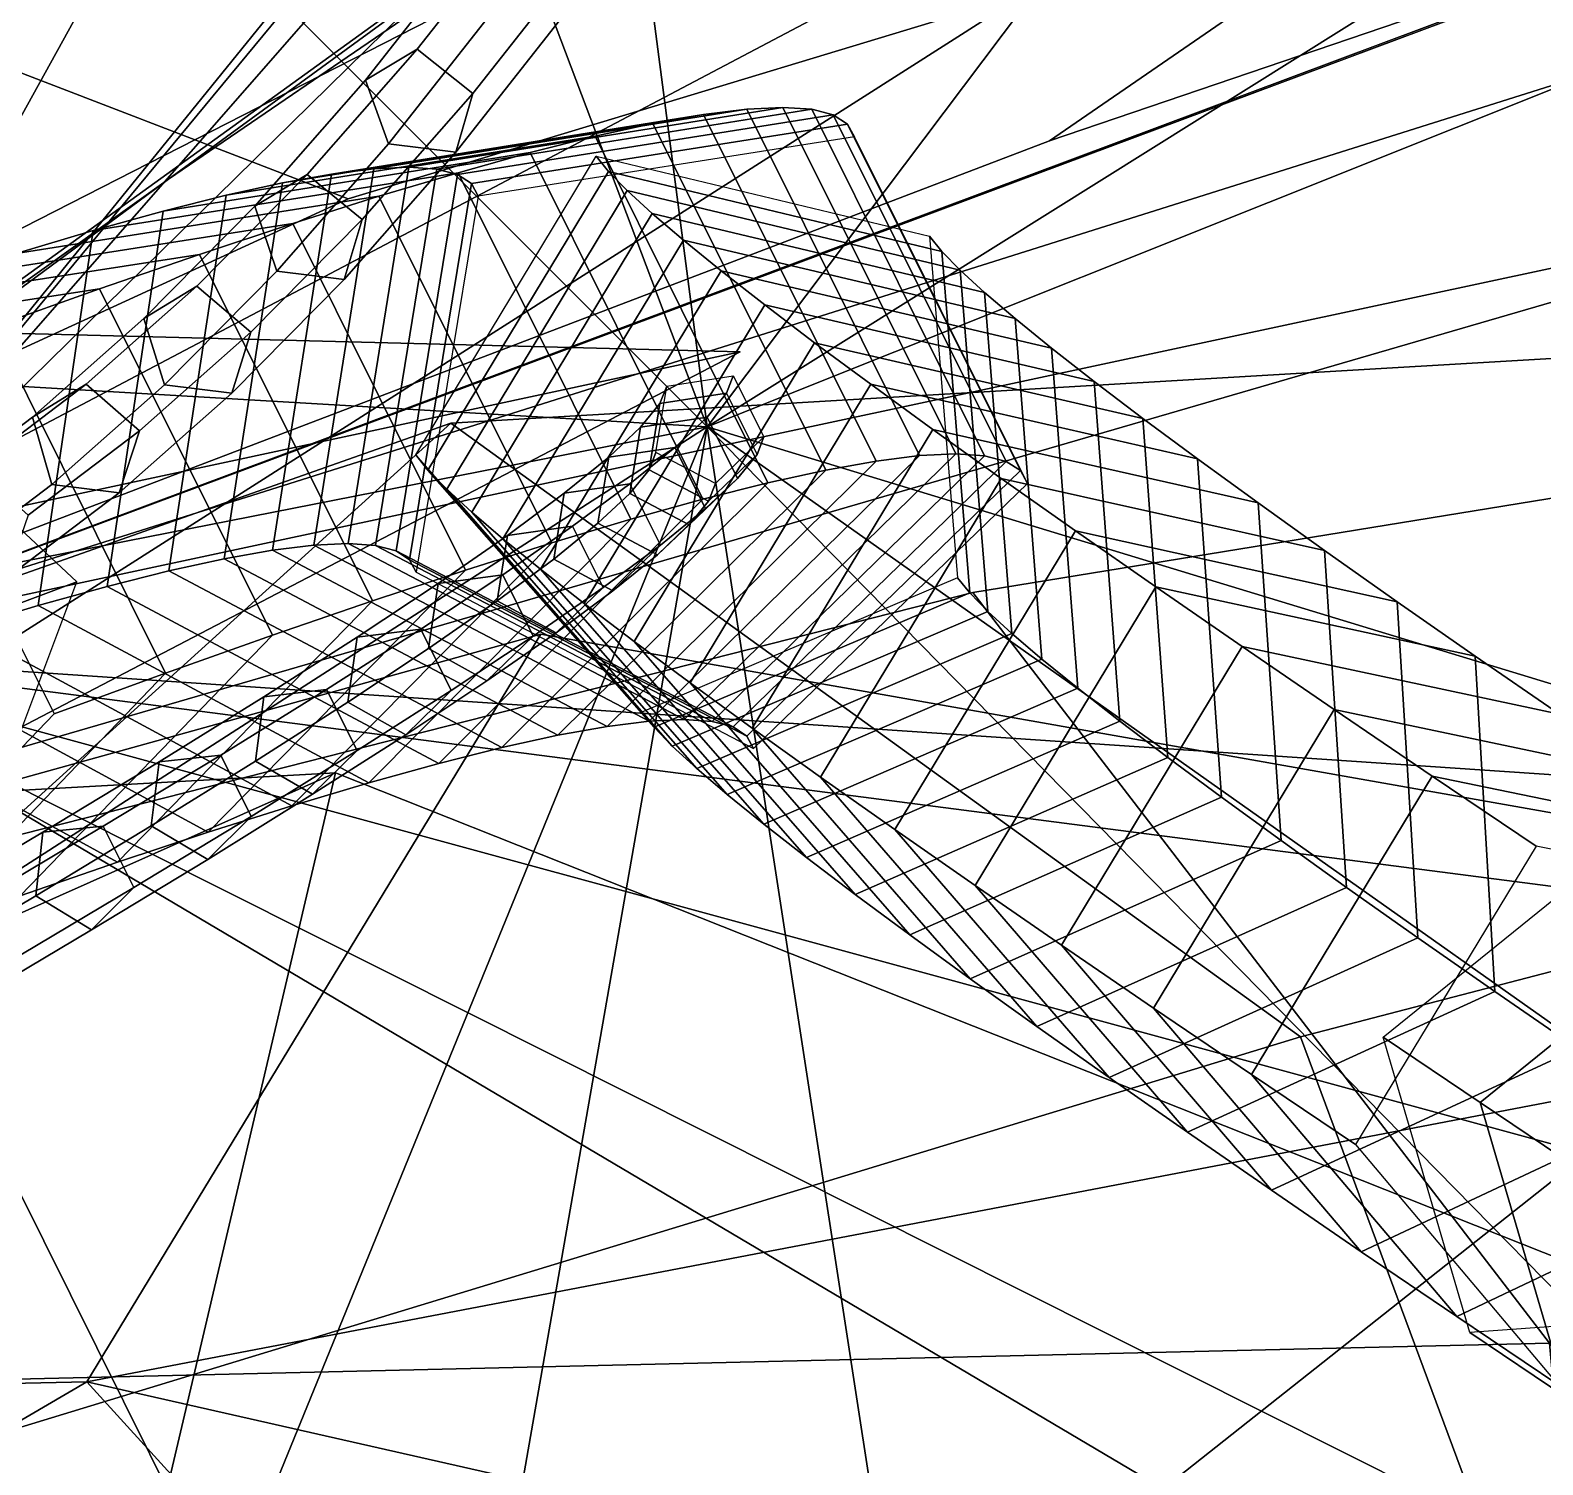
# Model space of a CAD drawing. Header units: metres. Extents: x -366 to 149, y -229 to 234.
# Drawn here: x 28.87 to 36.22, y 24.72 to 31.69 of the extents above; entities that cross this region are included whole.
import ezdxf

# ---------------------------------------------------------------- set-up
doc = ezdxf.new("R2010")
doc.units = ezdxf.units.M

msp = doc.modelspace()

# ---------------------------------------------------------------- linework, layer by layer
at = {"layer": 'coral-li_Intrnd', "color": 3}
for points in [[(32.1457, 31.2832, 562.2396), (32.3564, 31.3095, 563.843), (30.5435, 31.0189, 564.0856), (30.3389, 30.9935, 562.5251)], [(32.3564, 31.3095, 563.843), (32.5319, 31.318, 565.4509), (30.7139, 31.02697, 565.6505), (30.5435, 31.0189, 564.0856)], [(32.5319, 31.318, 565.4509), (32.6721, 31.3088, 567.0621), (30.8499, 31.01772, 567.2186), (30.7139, 31.02697, 565.6505)], [(32.6721, 31.3088, 567.0621), (32.7769, 31.2817, 568.6759), (30.9514, 30.9911, 568.7892), (30.8499, 31.01772, 567.2186)], [(32.9856, 29.5996, 562.1569), (33.1963, 29.6259, 563.7603), (32.3564, 31.3095, 563.843), (32.1457, 31.2832, 562.2396)], [(33.1963, 29.6259, 563.7603), (33.3718, 29.6344, 565.3681), (32.5319, 31.318, 565.4509), (32.3564, 31.3095, 563.843)], [(33.3718, 29.6344, 565.3681), (33.512, 29.6251, 566.9794), (32.6721, 31.3088, 567.0621), (32.5319, 31.318, 565.4509)], [(33.512, 29.6251, 566.9794), (33.6168, 29.5981, 568.5931), (32.7769, 31.2817, 568.6759), (32.6721, 31.3088, 567.0621)], [(31.6191, 31.1773, 559.05), (31.8999, 31.2391, 560.6416), (30.1002, 30.9508, 560.9698), (29.8274, 30.8909, 559.4208)], [(31.8999, 31.2391, 560.6416), (32.1457, 31.2832, 562.2396), (30.3389, 30.9935, 562.5251), (30.1002, 30.9508, 560.9698)], [(32.7769, 31.2817, 568.6759), (32.8462, 31.2369, 570.2912), (31.01841, 30.9473, 570.3612), (30.9514, 30.9911, 568.7892)], [(32.8462, 31.2369, 570.2912), (32.88, 31.1743, 571.907), (31.05086, 30.8862, 571.9337), (31.01841, 30.9473, 570.3612)], [(32.459, 29.4937, 558.9672), (32.7398, 29.5555, 560.5588), (31.8999, 31.2391, 560.6416), (31.6191, 31.1773, 559.05)], [(32.7398, 29.5555, 560.5588), (32.9856, 29.5996, 562.1569), (32.1457, 31.2832, 562.2396), (31.8999, 31.2391, 560.6416)], [(33.6168, 29.5981, 568.5931), (33.6861, 29.5533, 570.2084), (32.8462, 31.2369, 570.2912), (32.7769, 31.2817, 568.6759)], [(33.6861, 29.5533, 570.2084), (33.7199, 29.4907, 571.8243), (32.88, 31.1743, 571.907), (32.8462, 31.2369, 570.2912)], [(31.3036, 31.09781, 557.4656), (31.6191, 31.1773, 559.05), (29.8274, 30.8909, 559.4208), (29.5208, 30.8137, 557.8787)], [(32.1435, 29.4142, 557.3829), (32.459, 29.4937, 558.9672), (31.6191, 31.1773, 559.05), (31.3036, 31.09781, 557.4656)], [(30.9535, 31.00063, 555.8896), (31.3036, 31.09781, 557.4656), (29.5208, 30.8137, 557.8787), (29.1805, 30.7194, 556.3448)], [(31.7934, 29.317, 555.8068), (32.1435, 29.4142, 557.3829), (31.3036, 31.09781, 557.4656), (30.9535, 31.00063, 555.8896)], [(30.3389, 30.9935, 562.5251), (30.5435, 31.0189, 564.0856), (30.2522, 29.1912, 564.1536), (30.05136, 29.1664, 562.6194)], [(30.5435, 31.0189, 564.0856), (30.7139, 31.02697, 565.6505), (30.4193, 29.199, 565.692), (30.2522, 29.1912, 564.1536)], [(30.7139, 31.02697, 565.6505), (30.8499, 31.01772, 567.2186), (30.5527, 29.1897, 567.2337), (30.4193, 29.199, 565.692)], [(30.8499, 31.01772, 567.2186), (30.9514, 30.9911, 568.7892), (30.6522, 29.1635, 568.7777), (30.5527, 29.1897, 567.2337)], [(31.6253, 31.08037, 571.9575), (31.6849, 31.00689, 573.3828), (30.8074, 29.556, 573.3446), (30.7479, 29.6295, 571.9193)], [(33.2449, 30.6919, 571.8698), (33.3044, 30.6184, 573.295), (31.6849, 31.00689, 573.3828), (31.6253, 31.08037, 571.9575)], [(30.5691, 30.8858, 554.3228), (30.9535, 31.00063, 555.8896), (29.1805, 30.7194, 556.3448), (28.8068, 30.6079, 554.8198)], [(29.8274, 30.8909, 559.4208), (30.1002, 30.9508, 560.9698), (29.8169, 29.1246, 561.0905), (29.549, 29.06589, 559.5675)], [(30.1002, 30.9508, 560.9698), (30.3389, 30.9935, 562.5251), (30.05136, 29.1664, 562.6194), (29.8169, 29.1246, 561.0905)], [(31.409, 29.2022, 554.24), (31.7934, 29.317, 555.8068), (30.9535, 31.00063, 555.8896), (30.5691, 30.8858, 554.3228)], [(30.9514, 30.9911, 568.7892), (31.01841, 30.9473, 570.3612), (30.7178, 29.1202, 570.3231), (30.6522, 29.1635, 568.7777)], [(31.01841, 30.9473, 570.3612), (31.05086, 30.8862, 571.9337), (30.7494, 29.06007, 571.8691), (30.7178, 29.1202, 570.3231)], [(31.6849, 31.00689, 573.3828), (31.7758, 30.9137, 574.8334), (30.8984, 29.4629, 574.7953), (30.8074, 29.556, 573.3446)], [(33.3044, 30.6184, 573.295), (33.3933, 30.5275, 574.7068), (31.7758, 30.9137, 574.8334), (31.6849, 31.00689, 573.3828)], [(30.1505, 30.7535, 552.7661), (30.5691, 30.8858, 554.3228), (28.8068, 30.6079, 554.8198), (28.3999, 30.4794, 553.3047)], [(29.5208, 30.8137, 557.8787), (29.8274, 30.8909, 559.4208), (29.549, 29.06589, 559.5675), (29.2479, 28.9901, 558.0515)], [(30.9904, 29.06994, 552.6833), (31.409, 29.2022, 554.24), (30.5691, 30.8858, 554.3228), (30.1505, 30.7535, 552.7661)], [(31.7758, 30.9137, 574.8334), (31.8973, 30.8022, 576.2806), (31.01983, 29.3514, 576.2424), (30.8984, 29.4629, 574.7953)], [(33.3933, 30.5275, 574.7068), (33.5119, 30.4188, 576.1152), (31.8973, 30.8022, 576.2806), (31.7758, 30.9137, 574.8334)], [(29.1805, 30.7194, 556.3448), (29.5208, 30.8137, 557.8787), (29.2479, 28.9901, 558.0515), (28.9137, 28.8975, 556.5435)], [(31.8973, 30.8022, 576.2806), (32.04916, 30.6725, 577.7233), (31.1716, 29.2217, 577.6852), (31.01983, 29.3514, 576.2424)], [(33.5119, 30.4188, 576.1152), (33.6601, 30.2922, 577.5192), (32.04916, 30.6725, 577.7233), (31.8973, 30.8022, 576.2806)], [(29.698, 30.6038, 551.2205), (30.1505, 30.7535, 552.7661), (28.3999, 30.4794, 553.3047), (27.96, 30.3339, 551.8004)], [(28.8068, 30.6079, 554.8198), (29.1805, 30.7194, 556.3448), (28.9137, 28.8975, 556.5435), (28.5466, 28.7881, 555.0442)], [(30.5379, 28.9201, 551.1377), (30.9904, 29.06994, 552.6833), (30.1505, 30.7535, 552.7661), (29.698, 30.6038, 551.2205)], [(32.04916, 30.6725, 577.7233), (32.2313, 30.5245, 579.1608), (31.3538, 29.07374, 579.1227), (31.1716, 29.2217, 577.6852)], [(33.6601, 30.2922, 577.5192), (33.8377, 30.148, 578.9181), (32.2313, 30.5245, 579.1608), (32.04916, 30.6725, 577.7233)], [(33.3806, 29.0322, 571.7786), (33.4401, 28.9587, 573.2039), (33.3044, 30.6184, 573.295), (33.2449, 30.6919, 571.8698)], [(29.2119, 30.4366, 549.687), (29.698, 30.6038, 551.2205), (27.96, 30.3339, 551.8004), (27.4874, 30.1715, 550.3077)], [(30.05185, 28.753, 549.6042), (30.5379, 28.9201, 551.1377), (29.698, 30.6038, 551.2205), (29.2119, 30.4366, 549.687)], [(33.4401, 28.9587, 573.2039), (33.5278, 28.8692, 574.5917), (33.3933, 30.5275, 574.7068), (33.3044, 30.6184, 573.295)], [(32.2313, 30.5245, 579.1608), (32.4436, 30.3584, 580.5921), (31.5661, 28.9076, 580.554), (31.3538, 29.07374, 579.1227)], [(33.8377, 30.148, 578.9181), (34.04485, 29.9862, 580.311), (32.4436, 30.3584, 580.5921), (32.2313, 30.5245, 579.1608)], [(33.5278, 28.8692, 574.5917), (33.6446, 28.7621, 575.9761), (33.5119, 30.4188, 576.1152), (33.3933, 30.5275, 574.7068)], [(28.6925, 30.2523, 548.1664), (29.2119, 30.4366, 549.687), (27.4874, 30.1715, 550.3077), (26.9823, 29.9923, 548.8278)], [(29.5324, 28.5687, 548.0836), (30.05185, 28.753, 549.6042), (29.2119, 30.4366, 549.687), (28.6925, 30.2523, 548.1664)], [(28.4658, 28.7746, 544.8137), (29.1012, 29.01197, 546.435), (27.6278, 30.3895, 546.8109), (26.9924, 30.1523, 545.1896)], [(32.4436, 30.3584, 580.5921), (32.6861, 30.1744, 582.0165), (31.8086, 28.7236, 581.9783), (31.5661, 28.9076, 580.554)], [(34.04485, 29.9862, 580.311), (34.2811, 29.8068, 581.6971), (32.6861, 30.1744, 582.0165), (32.4436, 30.3584, 580.5921)], [(33.6446, 28.7621, 575.9761), (33.7905, 28.6376, 577.3564), (33.6601, 30.2922, 577.5192), (33.5119, 30.4188, 576.1152)], [(33.7905, 28.6376, 577.3564), (33.9654, 28.4956, 578.7316), (33.8377, 30.148, 578.9181), (33.6601, 30.2922, 577.5192)], [(28.9909, 28.3712, 546.6058), (29.5324, 28.5687, 548.0836), (28.6925, 30.2523, 548.1664), (28.1511, 30.05485, 546.6885)], [(32.6861, 30.1744, 582.0165), (32.9584, 29.9724, 583.4329), (32.08097, 28.5216, 583.3948), (31.8086, 28.7236, 581.9783)], [(34.2811, 29.8068, 581.6971), (34.5466, 29.61, 583.0755), (32.9584, 29.9724, 583.4329), (32.6861, 30.1744, 582.0165)], [(33.9654, 28.4956, 578.7316), (34.1692, 28.3364, 580.1009), (34.04485, 29.9862, 580.311), (33.8377, 30.148, 578.9181)], [(34.1692, 28.3364, 580.1009), (34.4018, 28.1599, 581.4635), (34.2811, 29.8068, 581.6971), (34.04485, 29.9862, 580.311)], [(32.9584, 29.9724, 583.4329), (33.2605, 29.7526, 584.8407), (32.3831, 28.3018, 584.8026), (32.08097, 28.5216, 583.3948)], [(34.5466, 29.61, 583.0755), (34.841, 29.3959, 584.4454), (33.2605, 29.7526, 584.8407), (32.9584, 29.9724, 583.4329)], [(34.4018, 28.1599, 581.4635), (34.663, 27.9663, 582.8185), (34.5466, 29.61, 583.0755), (34.2811, 29.8068, 581.6971)], [(33.2605, 29.7526, 584.8407), (33.5923, 29.5153, 586.239), (32.7148, 28.0645, 586.2008), (32.3831, 28.3018, 584.8026)], [(34.841, 29.3959, 584.4454), (35.1642, 29.1646, 585.8061), (33.5923, 29.5153, 586.239), (33.2605, 29.7526, 584.8407)], [(30.7479, 29.6295, 571.9193), (30.8074, 29.556, 573.3446), (31.9057, 28.3059, 573.2343), (31.8462, 28.3794, 571.809)], [(31.6777, 28.3099, 562.3932), (31.8823, 28.3352, 563.9537), (33.1963, 29.6259, 563.7603), (32.9856, 29.5996, 562.1569)], [(31.8823, 28.3352, 563.9537), (32.05265, 28.3433, 565.5186), (33.3718, 29.6344, 565.3681), (33.1963, 29.6259, 563.7603)], [(32.05265, 28.3433, 565.5186), (32.1886, 28.334, 567.0867), (33.512, 29.6251, 566.9794), (33.3718, 29.6344, 565.3681)], [(32.1886, 28.334, 567.0867), (32.2901, 28.3075, 568.6573), (33.6168, 29.5981, 568.5931), (33.512, 29.6251, 566.9794)], [(30.8074, 29.556, 573.3446), (30.8984, 29.4629, 574.7953), (31.9946, 28.215, 574.646), (31.9057, 28.3059, 573.2343)], [(31.1661, 28.2073, 559.2888), (31.4389, 28.2672, 560.838), (32.7398, 29.5555, 560.5588), (32.459, 29.4937, 558.9672)], [(31.4389, 28.2672, 560.838), (31.6777, 28.3099, 562.3932), (32.9856, 29.5996, 562.1569), (32.7398, 29.5555, 560.5588)], [(32.2901, 28.3075, 568.6573), (32.3571, 28.2636, 570.2292), (33.6861, 29.5533, 570.2084), (33.6168, 29.5981, 568.5931)], [(32.3571, 28.2636, 570.2292), (32.3895, 28.2025, 571.8018), (33.7199, 29.4907, 571.8243), (33.6861, 29.5533, 570.2084)], [(34.663, 27.9663, 582.8185), (34.9527, 27.7556, 584.1652), (34.841, 29.3959, 584.4454), (34.5466, 29.61, 583.0755)], [(30.8595, 28.1301, 557.7468), (31.1661, 28.2073, 559.2888), (32.459, 29.4937, 558.9672), (32.1435, 29.4142, 557.3829)], [(33.5923, 29.5153, 586.239), (33.9534, 29.2604, 587.6268), (33.07592, 27.8096, 587.5886), (32.7148, 28.0645, 586.2008)], [(35.1642, 29.1646, 585.8061), (35.5161, 28.9163, 587.1566), (33.9534, 29.2604, 587.6268), (33.5923, 29.5153, 586.239)], [(30.5193, 28.03581, 556.2129), (30.8595, 28.1301, 557.7468), (32.1435, 29.4142, 557.3829), (31.7934, 29.317, 555.8068)], [(30.8984, 29.4629, 574.7953), (31.01983, 29.3514, 576.2424), (32.1132, 28.1062, 576.0544), (31.9946, 28.215, 574.646)], [(31.01983, 29.3514, 576.2424), (31.1716, 29.2217, 577.6852), (32.2614, 27.9797, 577.4584), (32.1132, 28.1062, 576.0544)], [(34.9527, 27.7556, 584.1652), (35.2707, 27.5282, 585.5027), (35.1642, 29.1646, 585.8061), (34.841, 29.3959, 584.4454)], [(30.1456, 27.9243, 554.6879), (30.5193, 28.03581, 556.2129), (31.7934, 29.317, 555.8068), (31.409, 29.2022, 554.24)], [(33.9534, 29.2604, 587.6268), (34.3436, 28.9881, 589.0034), (33.4661, 27.5373, 588.9652), (33.07592, 27.8096, 587.5886)], [(35.5161, 28.9163, 587.1566), (35.8962, 28.6512, 588.4962), (34.3436, 28.9881, 589.0034), (33.9534, 29.2604, 587.6268)], [(29.7386, 27.7958, 553.1728), (30.1456, 27.9243, 554.6879), (31.409, 29.2022, 554.24), (30.9904, 29.06994, 552.6833)], [(30.05136, 29.1664, 562.6194), (30.2522, 29.1912, 564.1536), (31.8823, 28.3352, 563.9537), (31.6777, 28.3099, 562.3932)], [(30.2522, 29.1912, 564.1536), (30.4193, 29.199, 565.692), (32.05265, 28.3433, 565.5186), (31.8823, 28.3352, 563.9537)], [(30.4193, 29.199, 565.692), (30.5527, 29.1897, 567.2337), (32.1886, 28.334, 567.0867), (32.05265, 28.3433, 565.5186)], [(30.5527, 29.1897, 567.2337), (30.6522, 29.1635, 568.7777), (32.2901, 28.3075, 568.6573), (32.1886, 28.334, 567.0867)], [(31.1716, 29.2217, 577.6852), (31.3538, 29.07374, 579.1227), (32.4391, 27.8355, 578.8573), (32.2614, 27.9797, 577.4584)], [(29.549, 29.06589, 559.5675), (29.8169, 29.1246, 561.0905), (31.4389, 28.2672, 560.838), (31.1661, 28.2073, 559.2888)], [(29.8169, 29.1246, 561.0905), (30.05136, 29.1664, 562.6194), (31.6777, 28.3099, 562.3932), (31.4389, 28.2672, 560.838)], [(30.6522, 29.1635, 568.7777), (30.7178, 29.1202, 570.3231), (32.3571, 28.2636, 570.2292), (32.2901, 28.3075, 568.6573)], [(30.7178, 29.1202, 570.3231), (30.7494, 29.06007, 571.8691), (32.3895, 28.2025, 571.8018), (32.3571, 28.2636, 570.2292)], [(35.2707, 27.5282, 585.5027), (35.6168, 27.2839, 586.8303), (35.5161, 28.9163, 587.1566), (35.1642, 29.1646, 585.8061)], [(29.2479, 28.9901, 558.0515), (29.549, 29.06589, 559.5675), (31.1661, 28.2073, 559.2888), (30.8595, 28.1301, 557.7468)], [(29.2987, 27.6503, 551.6685), (29.7386, 27.7958, 553.1728), (30.9904, 29.06994, 552.6833), (30.5379, 28.9201, 551.1377)], [(31.3538, 29.07374, 579.1227), (31.5661, 28.9076, 580.554), (32.6461, 27.6736, 580.2502), (32.4391, 27.8355, 578.8573)], [(31.8462, 28.3794, 571.809), (31.9057, 28.3059, 573.2343), (33.4401, 28.9587, 573.2039), (33.3806, 29.0322, 571.7786)], [(27.7695, 26.9228, 545.3577), (28.4049, 27.1601, 546.9789), (29.1012, 29.01197, 546.435), (28.4658, 28.7746, 544.8137)], [(28.9137, 28.8975, 556.5435), (29.2479, 28.9901, 558.0515), (30.8595, 28.1301, 557.7468), (30.5193, 28.03581, 556.2129)], [(31.9057, 28.3059, 573.2343), (31.9946, 28.215, 574.646), (33.5278, 28.8692, 574.5917), (33.4401, 28.9587, 573.2039)], [(34.3436, 28.9881, 589.0034), (34.7628, 28.6987, 590.3679), (33.8853, 27.2479, 590.3298), (33.4661, 27.5373, 588.9652)], [(35.8962, 28.6512, 588.4962), (36.3046, 28.3693, 589.824), (34.7628, 28.6987, 590.3679), (34.3436, 28.9881, 589.0034)], [(28.5466, 28.7881, 555.0442), (28.9137, 28.8975, 556.5435), (30.5193, 28.03581, 556.2129), (30.1456, 27.9243, 554.6879)], [(28.8261, 27.4878, 550.1758), (29.2987, 27.6503, 551.6685), (30.5379, 28.9201, 551.1377), (30.05185, 28.753, 549.6042)], [(31.5661, 28.9076, 580.554), (31.8086, 28.7236, 581.9783), (32.8825, 27.4942, 581.6363), (32.6461, 27.6736, 580.2502)], [(35.6168, 27.2839, 586.8303), (35.9908, 27.02314, 588.1471), (35.8962, 28.6512, 588.4962), (35.5161, 28.9163, 587.1566)], [(31.9946, 28.215, 574.646), (32.1132, 28.1062, 576.0544), (33.6446, 28.7621, 575.9761), (33.5278, 28.8692, 574.5917)], [(28.1468, 28.6619, 553.5546), (28.5466, 28.7881, 555.0442), (30.1456, 27.9243, 554.6879), (29.7386, 27.7958, 553.1728)], [(28.321, 27.3086, 548.6959), (28.8261, 27.4878, 550.1758), (30.05185, 28.753, 549.6042), (29.5324, 28.5687, 548.0836)], [(32.1132, 28.1062, 576.0544), (32.2614, 27.9797, 577.4584), (33.7905, 28.6376, 577.3564), (33.6446, 28.7621, 575.9761)], [(27.7146, 28.519, 552.0756), (28.1468, 28.6619, 553.5546), (29.7386, 27.7958, 553.1728), (29.2987, 27.6503, 551.6685)], [(31.8086, 28.7236, 581.9783), (32.08097, 28.5216, 583.3948), (33.1479, 27.2975, 583.0147), (32.8825, 27.4942, 581.6363)], [(34.7628, 28.6987, 590.3679), (35.2107, 28.3923, 591.7195), (34.3332, 26.9415, 591.6814), (33.8853, 27.2479, 590.3298)], [(36.3046, 28.3693, 589.824), (36.7409, 28.0709, 591.1392), (35.2107, 28.3923, 591.7195), (34.7628, 28.6987, 590.3679)], [(32.2614, 27.9797, 577.4584), (32.4391, 27.8355, 578.8573), (33.9654, 28.4956, 578.7316), (33.7905, 28.6376, 577.3564)], [(35.9908, 27.02314, 588.1471), (36.3925, 26.7458, 589.4524), (36.3046, 28.3693, 589.824), (35.8962, 28.6512, 588.4962)], [(27.2503, 28.3595, 550.6082), (27.7146, 28.519, 552.0756), (29.2987, 27.6503, 551.6685), (28.8261, 27.4878, 550.1758)], [(27.7796, 27.1112, 547.218), (28.321, 27.3086, 548.6959), (29.5324, 28.5687, 548.0836), (28.9909, 28.3712, 546.6058)], [(32.08097, 28.5216, 583.3948), (32.3831, 28.3018, 584.8026), (33.4423, 27.08341, 584.3846), (33.1479, 27.2975, 583.0147)], [(32.4391, 27.8355, 578.8573), (32.6461, 27.6736, 580.2502), (34.1692, 28.3364, 580.1009), (33.9654, 28.4956, 578.7316)], [(35.2107, 28.3923, 591.7195), (35.687, 28.0691, 593.0574), (34.8095, 26.6183, 593.0193), (34.3332, 26.9415, 591.6814)], [(36.7409, 28.0709, 591.1392), (37.2048, 27.7561, 592.4411), (35.687, 28.0691, 593.0574), (35.2107, 28.3923, 591.7195)], [(32.3831, 28.3018, 584.8026), (32.7148, 28.0645, 586.2008), (33.7656, 26.8521, 585.7453), (33.4423, 27.08341, 584.3846)], [(32.6461, 27.6736, 580.2502), (32.8825, 27.4942, 581.6363), (34.4018, 28.1599, 581.4635), (34.1692, 28.3364, 580.1009)], [(32.8825, 27.4942, 581.6363), (33.1479, 27.2975, 583.0147), (34.663, 27.9663, 582.8185), (34.4018, 28.1599, 581.4635)], [(32.7148, 28.0645, 586.2008), (33.07592, 27.8096, 587.5886), (34.1174, 26.6038, 587.0958), (33.7656, 26.8521, 585.7453)], [(35.687, 28.0691, 593.0574), (36.1914, 27.7292, 594.3809), (35.3139, 26.2784, 594.3427), (34.8095, 26.6183, 593.0193)], [(37.2048, 27.7561, 592.4411), (37.696, 27.4251, 593.7289), (36.1914, 27.7292, 594.3809), (35.687, 28.0691, 593.0574)], [(33.1479, 27.2975, 583.0147), (33.4423, 27.08341, 584.3846), (34.9527, 27.7556, 584.1652), (34.663, 27.9663, 582.8185)], [(33.07592, 27.8096, 587.5886), (33.4661, 27.5373, 588.9652), (34.4976, 26.3387, 588.4354), (34.1174, 26.6038, 587.0958)], [(36.6724, 27.7893, 594.2129), (37.1434, 27.4719, 595.4479), (35.9198, 26.4838, 595.6606), (35.4488, 26.8011, 594.4256)], [(33.4423, 27.08341, 584.3846), (33.7656, 26.8521, 585.7453), (35.2707, 27.5282, 585.5027), (34.9527, 27.7556, 584.1652)], [(33.4661, 27.5373, 588.9652), (33.8853, 27.2479, 590.3298), (34.9059, 26.05681, 589.7632), (34.4976, 26.3387, 588.4354)], [(33.7656, 26.8521, 585.7453), (34.1174, 26.6038, 587.0958), (35.6168, 27.2839, 586.8303), (35.2707, 27.5282, 585.5027)], [(37.1434, 27.4719, 595.4479), (37.6144, 27.1546, 596.683), (36.3909, 26.1664, 596.8957), (35.9198, 26.4838, 595.6606)], [(34.1174, 26.6038, 587.0958), (34.4976, 26.3387, 588.4354), (35.9908, 27.02314, 588.1471), (35.6168, 27.2839, 586.8303)], [(33.8853, 27.2479, 590.3298), (34.3332, 26.9415, 591.6814), (35.3422, 25.7583, 591.0784), (34.9059, 26.05681, 589.7632)], [(34.4976, 26.3387, 588.4354), (34.9059, 26.05681, 589.7632), (36.3925, 26.7458, 589.4524), (35.9908, 27.02314, 588.1471)], [(34.3332, 26.9415, 591.6814), (34.8095, 26.6183, 593.0193), (35.8061, 25.4435, 592.3803), (35.3422, 25.7583, 591.0784)], [(35.4488, 26.8011, 594.4256), (35.9198, 26.4838, 595.6606), (36.3413, 25.04828, 595.131), (35.8703, 25.3656, 593.8959)], [(34.9059, 26.05681, 589.7632), (35.3422, 25.7583, 591.0784), (36.8216, 26.4523, 590.7452), (36.3925, 26.7458, 589.4524)], [(34.8095, 26.6183, 593.0193), (35.3139, 26.2784, 594.3427), (36.2973, 25.1125, 593.6681), (35.8061, 25.4435, 592.3803)], [(35.9198, 26.4838, 595.6606), (36.3909, 26.1664, 596.8957), (36.8124, 24.7309, 596.366), (36.3413, 25.04828, 595.131)], [(35.3422, 25.7583, 591.0784), (35.8061, 25.4435, 592.3803), (37.2779, 26.1427, 592.025), (36.8216, 26.4523, 590.7452)], [(35.8061, 25.4435, 592.3803), (36.2973, 25.1125, 593.6681), (37.7611, 25.8172, 593.2909), (37.2779, 26.1427, 592.025)], [(35.8703, 25.3656, 593.8959), (36.3413, 25.04828, 595.131), (37.855, 25.1565, 594.5815), (37.384, 25.4739, 593.3465)]]:
    msp.add_3dface(points, dxfattribs=at)
at = {"layer": 'coral-li_Mrstm', "color": 3}
for points in [[(42.4749, 46.7293, 581.8367), (44.2363, 49.28, 578.5652), (27.5205, 28.6664, 547.1051)], [(42.4749, 46.7293, 581.8367), (27.5205, 28.6664, 547.1051), (44.2363, 49.28, 578.5652)], [(27.5205, 28.6664, 547.1051), (41.5391, 42.4336, 583.2025), (42.4749, 46.7293, 581.8367)], [(27.5205, 28.6664, 547.1051), (42.4749, 46.7293, 581.8367), (41.5391, 42.4336, 583.2025)], [(32.1639, 29.7657, 571.8672), (30.351, 43.6415, 610.5098), (28.3159, 39.9388, 612.338)], [(32.1639, 29.7657, 571.8672), (28.3159, 39.9388, 612.338), (30.351, 43.6415, 610.5098)], [(29.5464, 30.9686, 551.9394), (46.5085, 42.5518, 579.2122), (33.5396, 33.8835, 550.614)], [(29.5464, 30.9686, 551.9394), (33.5396, 33.8835, 550.614), (46.5085, 42.5518, 579.2122)], [(30.739, 39.2045, 587.5375), (28.1324, 42.4819, 585.8715), (27.5205, 28.6664, 547.1051)], [(30.739, 39.2045, 587.5375), (27.5205, 28.6664, 547.1051), (28.1324, 42.4819, 585.8715)], [(28.113, 29.9779, 552.6462), (34.7658, 42.02699, 583.8912), (26.6854, 34.8667, 553.1564)], [(28.113, 29.9779, 552.6462), (26.6854, 34.8667, 553.1564), (34.7658, 42.02699, 583.8912)], [(31.9239, 36.9249, 558.5624), (32.8385, 40.4861, 555.9561), (17.3541, 24.8699, 521.1647)], [(31.9239, 36.9249, 558.5624), (17.3541, 24.8699, 521.1647), (32.8385, 40.4861, 555.9561)], [(28.3159, 39.9388, 612.338), (25.1009, 36.8273, 611.7962), (32.1639, 29.7657, 571.8672)], [(28.3159, 39.9388, 612.338), (32.1639, 29.7657, 571.8672), (25.1009, 36.8273, 611.7962)], [(27.5205, 28.6664, 547.1051), (34.4682, 36.6001, 586.8274), (30.739, 39.2045, 587.5375)], [(27.5205, 28.6664, 547.1051), (30.739, 39.2045, 587.5375), (34.4682, 36.6001, 586.8274)], [(13.2377, 27.6773, 487.1439), (35.4451, 39.09365, 510.4288), (17.8272, 28.6492, 485.0968)], [(13.2377, 27.6773, 487.1439), (17.8272, 28.6492, 485.0968), (35.4451, 39.09365, 510.4288)], [(17.8272, 28.6492, 485.0968), (35.4451, 39.09365, 510.4288), (21.4677, 26.921, 481.9411)], [(17.8272, 28.6492, 485.0968), (21.4677, 26.921, 481.9411), (35.4451, 39.09365, 510.4288)], [(42.6649, 36.3389, 611.9011), (38.6779, 38.415, 611.5765), (32.1639, 29.7657, 571.8672)], [(42.6649, 36.3389, 611.9011), (32.1639, 29.7657, 571.8672), (38.6779, 38.415, 611.5765)], [(33.8266, 31.1556, 558.289), (43.9288, 38.09936, 577.5365), (37.9615, 32.5634, 556.8345)], [(33.8266, 31.1556, 558.289), (37.9615, 32.5634, 556.8345), (43.9288, 38.09936, 577.5365)], [(17.3541, 24.8699, 521.1647), (31.9614, 32.3302, 558.8481), (31.9239, 36.9249, 558.5624)], [(17.3541, 24.8699, 521.1647), (31.9239, 36.9249, 558.5624), (31.9614, 32.3302, 558.8481)], [(27.5205, 28.6664, 547.1051), (49.3317, 36.8252, 580.9692), (53.4785, 36.8525, 578.9698)], [(27.5205, 28.6664, 547.1051), (53.4785, 36.8525, 578.9698), (49.3317, 36.8252, 580.9692)], [(53.4785, 36.8525, 578.9698), (56.1793, 34.7977, 576.0042), (27.5205, 28.6664, 547.1051)], [(53.4785, 36.8525, 578.9698), (27.5205, 28.6664, 547.1051), (56.1793, 34.7977, 576.0042)], [(32.1639, 29.7657, 571.8672), (46.721, 35.5852, 609.8579), (42.6649, 36.3389, 611.9011)], [(32.1639, 29.7657, 571.8672), (42.6649, 36.3389, 611.9011), (46.721, 35.5852, 609.8579)], [(24.9064, 27.6497, 530.4386), (33.5396, 33.8835, 550.614), (37.5583, 34.3227, 547.4747)], [(24.9064, 27.6497, 530.4386), (37.5583, 34.3227, 547.4747), (33.5396, 33.8835, 550.614)], [(24.9064, 27.6497, 530.4386), (37.5583, 34.3227, 547.4747), (28.2576, 28.3966, 527.5191)], [(24.9064, 27.6497, 530.4386), (28.2576, 28.3966, 527.5191), (37.5583, 34.3227, 547.4747)], [(29.5464, 30.9686, 551.9394), (33.5396, 33.8835, 550.614), (24.9064, 27.6497, 530.4386)], [(29.5464, 30.9686, 551.9394), (24.9064, 27.6497, 530.4386), (33.5396, 33.8835, 550.614)], [(17.3541, 24.8699, 521.1647), (33.8266, 31.1556, 558.289), (37.9615, 32.5634, 556.8345)], [(17.3541, 24.8699, 521.1647), (37.9615, 32.5634, 556.8345), (33.8266, 31.1556, 558.289)], [(37.9615, 32.5634, 556.8345), (41.3067, 31.837, 553.9031), (17.3541, 24.8699, 521.1647)], [(37.9615, 32.5634, 556.8345), (17.3541, 24.8699, 521.1647), (41.3067, 31.837, 553.9031)], [(17.3541, 24.8699, 521.1647), (30.419, 30.8728, 559.6659), (26.431, 32.4111, 561.3757)], [(17.3541, 24.8699, 521.1647), (26.431, 32.4111, 561.3757), (30.419, 30.8728, 559.6659)], [(30.419, 30.8728, 559.6659), (34.6057, 32.1422, 582.0622), (26.431, 32.4111, 561.3757)], [(30.419, 30.8728, 559.6659), (26.431, 32.4111, 561.3757), (34.6057, 32.1422, 582.0622)], [(21.3584, 24.9211, 531.5159), (29.5464, 30.9686, 551.9394), (24.9064, 27.6497, 530.4386)], [(21.3584, 24.9211, 531.5159), (24.9064, 27.6497, 530.4386), (29.5464, 30.9686, 551.9394)], [(30.9183, 29.7836, 551.5751), (51.04202, 30.9663, 579.1311), (35.0467, 26.802, 551.0598)], [(30.9183, 29.7836, 551.5751), (35.0467, 26.802, 551.0598), (51.04202, 30.9663, 579.1311)], [(33.4545, 28.9613, 558.756), (45.7832, 30.9687, 577.8533), (36.2563, 25.3134, 558.5638)], [(33.4545, 28.9613, 558.756), (36.2563, 25.3134, 558.5638), (45.7832, 30.9687, 577.8533)], [(35.0467, 26.802, 551.0598), (51.04202, 30.9663, 579.1311), (36.7511, 22.2135, 549.5634)], [(35.0467, 26.802, 551.0598), (36.7511, 22.2135, 549.5634), (51.04202, 30.9663, 579.1311)], [(32.1639, 29.7657, 571.8672), (17.5498, 30.6271, 610.2698), (20.3839, 27.4479, 612.0175)], [(32.1639, 29.7657, 571.8672), (20.3839, 27.4479, 612.0175), (17.5498, 30.6271, 610.2698)], [(24.1212, 28.3692, 555.1122), (32.3245, 30.1298, 586.5892), (19.4488, 30.4588, 555.1376)], [(24.1212, 28.3692, 555.1122), (19.4488, 30.4588, 555.1376), (32.3245, 30.1298, 586.5892)], [(28.6335, 28.2045, 552.7017), (32.3245, 30.1298, 586.5892), (24.1212, 28.3692, 555.1122)], [(28.6335, 28.2045, 552.7017), (24.1212, 28.3692, 555.1122), (32.3245, 30.1298, 586.5892)], [(20.05853, 25.9517, 531.8746), (30.9183, 29.7836, 551.5751), (23.8628, 23.3907, 531.4709)], [(20.05853, 25.9517, 531.8746), (23.8628, 23.3907, 531.4709), (30.9183, 29.7836, 551.5751)], [(20.3839, 27.4479, 612.0175), (22.34, 23.4457, 611.3339), (32.1639, 29.7657, 571.8672)], [(20.3839, 27.4479, 612.0175), (32.1639, 29.7657, 571.8672), (22.34, 23.4457, 611.3339)], [(30.9183, 29.7836, 551.5751), (35.0467, 26.802, 551.0598), (23.8628, 23.3907, 531.4709)], [(30.9183, 29.7836, 551.5751), (23.8628, 23.3907, 531.4709), (35.0467, 26.802, 551.0598)], [(32.1639, 29.7657, 571.8672), (25.8887, 14.406, 609.4673), (29.7566, 16.01161, 611.3794)], [(32.1639, 29.7657, 571.8672), (29.7566, 16.01161, 611.3794), (25.8887, 14.406, 609.4673)], [(29.7566, 16.01161, 611.3794), (34.185, 16.6382, 610.8243), (32.1639, 29.7657, 571.8672)], [(29.7566, 16.01161, 611.3794), (32.1639, 29.7657, 571.8672), (34.185, 16.6382, 610.8243)], [(32.1639, 29.7657, 571.8672), (44.1896, 17.5166, 609.209), (43.7349, 21.5895, 611.3063)], [(32.1639, 29.7657, 571.8672), (43.7349, 21.5895, 611.3063), (44.1896, 17.5166, 609.209)], [(43.7349, 21.5895, 611.3063), (44.4348, 26.02942, 610.9765), (32.1639, 29.7657, 571.8672)], [(43.7349, 21.5895, 611.3063), (32.1639, 29.7657, 571.8672), (44.4348, 26.02942, 610.9765)], [(17.3541, 24.8699, 521.1647), (33.4545, 28.9613, 558.756), (36.2563, 25.3134, 558.5638)], [(17.3541, 24.8699, 521.1647), (36.2563, 25.3134, 558.5638), (33.4545, 28.9613, 558.756)], [(17.3541, 24.8699, 521.1647), (31.3558, 28.7592, 559.6081), (29.149, 25.1265, 561.3766)], [(17.3541, 24.8699, 521.1647), (29.149, 25.1265, 561.3766), (31.3558, 28.7592, 559.6081)], [(31.3558, 28.7592, 559.6081), (40.07819, 27.2163, 580.6384), (29.149, 25.1265, 561.3766)], [(31.3558, 28.7592, 559.6081), (29.149, 25.1265, 561.3766), (40.07819, 27.2163, 580.6384)], [(27.5205, 28.6664, 547.1051), (37.8249, 27.332, 586.8683), (34.38, 24.6068, 588.247)], [(27.5205, 28.6664, 547.1051), (34.38, 24.6068, 588.247), (37.8249, 27.332, 586.8683)], [(34.38, 24.6068, 588.247), (29.9725, 23.7349, 587.8941), (27.5205, 28.6664, 547.1051)], [(34.38, 24.6068, 588.247), (27.5205, 28.6664, 547.1051), (29.9725, 23.7349, 587.8941)], [(27.5205, 28.6664, 547.1051), (47.00161, 27.351, 583.269), (48.4001, 22.9736, 582.9913)], [(27.5205, 28.6664, 547.1051), (48.4001, 22.9736, 582.9913), (47.00161, 27.351, 583.269)], [(48.4001, 22.9736, 582.9913), (47.2307, 18.7717, 581.8568), (27.5205, 28.6664, 547.1051)], [(48.4001, 22.9736, 582.9913), (27.5205, 28.6664, 547.1051), (47.2307, 18.7717, 581.8568)], [(20.5075, 27.5367, 531.4666), (30.3574, 28.08512, 552.0436), (19.6723, 23.3233, 533.1231)], [(20.5075, 27.5367, 531.4666), (19.6723, 23.3233, 533.1231), (30.3574, 28.08512, 552.0436)], [(30.3574, 28.08512, 552.0436), (29.2592, 23.4136, 553.8239), (19.6723, 23.3233, 533.1231)], [(30.3574, 28.08512, 552.0436), (19.6723, 23.3233, 533.1231), (29.2592, 23.4136, 553.8239)], [(30.3574, 28.08512, 552.0436), (42.3261, 23.3332, 583.6641), (29.2592, 23.4136, 553.8239)], [(30.3574, 28.08512, 552.0436), (29.2592, 23.4136, 553.8239), (42.3261, 23.3332, 583.6641)], [(37.8249, 27.332, 586.8683), (43.2657, 22.7862, 608.5585), (34.38, 24.6068, 588.247)], [(37.8249, 27.332, 586.8683), (34.38, 24.6068, 588.247), (43.2657, 22.7862, 608.5585)], [(40.07819, 27.2163, 580.6384), (37.4706, 23.2406, 582.534), (29.149, 25.1265, 561.3766)], [(40.07819, 27.2163, 580.6384), (29.149, 25.1265, 561.3766), (37.4706, 23.2406, 582.534)], [(23.8628, 23.3907, 531.4709), (35.0467, 26.802, 551.0598), (36.7511, 22.2135, 549.5634)], [(23.8628, 23.3907, 531.4709), (36.7511, 22.2135, 549.5634), (35.0467, 26.802, 551.0598)], [(36.2563, 25.3134, 558.5638), (36.6499, 21.00127, 557.3141), (17.3541, 24.8699, 521.1647)], [(36.2563, 25.3134, 558.5638), (17.3541, 24.8699, 521.1647), (36.6499, 21.00127, 557.3141)], [(29.149, 25.1265, 561.3766), (25.2602, 22.8524, 561.507), (17.3541, 24.8699, 521.1647)], [(29.149, 25.1265, 561.3766), (17.3541, 24.8699, 521.1647), (25.2602, 22.8524, 561.507)], [(29.149, 25.1265, 561.3766), (32.8644, 21.04334, 582.9255), (25.2602, 22.8524, 561.507)], [(29.149, 25.1265, 561.3766), (25.2602, 22.8524, 561.507), (32.8644, 21.04334, 582.9255)], [(29.149, 25.1265, 561.3766), (37.4706, 23.2406, 582.534), (32.8644, 21.04334, 582.9255)], [(29.149, 25.1265, 561.3766), (32.8644, 21.04334, 582.9255), (37.4706, 23.2406, 582.534)]]:
    msp.add_3dface(points, dxfattribs=at)
at = {"layer": 'coral-li_Petiole', "color": 3}
for points in [[(30.7547, 31.6005, 554.7747), (31.2843, 32.2735, 555.9656), (31.03687, 32.1281, 556.1578), (30.5036, 31.4507, 554.9587)], [(31.02455, 31.3851, 554.7642), (31.5577, 32.06245, 555.9633), (31.2843, 32.2735, 555.9656), (30.7547, 31.6005, 554.7747)], [(30.5036, 31.4507, 554.9587), (31.03687, 32.1281, 556.1578), (31.155, 31.8258, 556.2759), (30.6159, 31.1414, 555.0636)], [(30.9427, 31.1002, 554.9415), (31.4818, 31.7846, 556.1539), (31.5577, 32.06245, 555.9633), (31.02455, 31.3851, 554.7642)], [(30.6159, 31.1414, 555.0636), (31.155, 31.8258, 556.2759), (31.4818, 31.7846, 556.1539), (30.9427, 31.1002, 554.9415)], [(30.2211, 30.9917, 553.5515), (30.7547, 31.6005, 554.7747), (30.5036, 31.4507, 554.9587), (29.9664, 30.838, 553.7271)], [(30.4873, 30.7724, 553.5325), (31.02455, 31.3851, 554.7642), (30.7547, 31.6005, 554.7747), (30.2211, 30.9917, 553.5515)], [(29.9664, 30.838, 553.7271), (30.5036, 31.4507, 554.9587), (30.6159, 31.1414, 555.0636), (30.07285, 30.5223, 553.8183)], [(30.3996, 30.4811, 553.6962), (30.9427, 31.1002, 554.9415), (31.02455, 31.3851, 554.7642), (30.4873, 30.7724, 553.5325)], [(30.07285, 30.5223, 553.8183), (30.6159, 31.1414, 555.0636), (30.9427, 31.1002, 554.9415), (30.3996, 30.4811, 553.6962)], [(29.6848, 30.4486, 552.2988), (30.2211, 30.9917, 553.5515), (29.9664, 30.838, 553.7271), (29.4265, 30.2915, 552.4658)], [(29.9474, 30.2258, 552.2713), (30.4873, 30.7724, 553.5325), (30.2211, 30.9917, 553.5515), (29.6848, 30.4486, 552.2988)], [(29.4265, 30.2915, 552.4658), (29.9664, 30.838, 553.7271), (30.07285, 30.5223, 553.8183), (29.527, 29.9701, 552.5431)], [(29.8537, 29.929, 552.4211), (30.3996, 30.4811, 553.6962), (30.4873, 30.7724, 553.5325), (29.9474, 30.2258, 552.2713)], [(29.527, 29.9701, 552.5431), (30.07285, 30.5223, 553.8183), (30.3996, 30.4811, 553.6962), (29.8537, 29.929, 552.4211)], [(29.1471, 29.9724, 551.0198), (29.6848, 30.4486, 552.2988), (29.4265, 30.2915, 552.4658), (28.8851, 29.8123, 551.1781)], [(29.406, 29.7467, 550.9835), (29.9474, 30.2258, 552.2713), (29.6848, 30.4486, 552.2988), (29.1471, 29.9724, 551.0198)], [(28.8851, 29.8123, 551.1781), (29.4265, 30.2915, 552.4658), (29.527, 29.9701, 552.5431), (28.9797, 29.4861, 551.2411)], [(29.3065, 29.445, 551.1191), (29.8537, 29.929, 552.4211), (29.9474, 30.2258, 552.2713), (29.406, 29.7467, 550.9835)], [(32.2904, 30.01412, 571.8853), (32.2578, 29.929, 573.2857), (31.9346, 29.8788, 573.2751), (31.9672, 29.9639, 571.8746)], [(32.4388, 29.7166, 571.8706), (32.4062, 29.6315, 573.2711), (32.2578, 29.929, 573.2857), (32.2904, 30.01412, 571.8853)], [(28.6093, 29.5644, 549.7175), (29.1471, 29.9724, 551.0198), (28.8851, 29.8123, 551.1781), (28.3437, 29.4018, 549.8669)], [(28.8646, 29.3361, 549.6724), (29.406, 29.7467, 550.9835), (29.1471, 29.9724, 551.0198), (28.6093, 29.5644, 549.7175)], [(28.9797, 29.4861, 551.2411), (29.527, 29.9701, 552.5431), (29.8537, 29.929, 552.4211), (29.3065, 29.445, 551.1191)], [(32.2578, 29.929, 573.2857), (32.1631, 29.8126, 574.6921), (31.8406, 29.7636, 574.6663), (31.9346, 29.8788, 573.2751)], [(31.9672, 29.9639, 571.8746), (31.9346, 29.8788, 573.2751), (31.8813, 29.5566, 573.2543), (31.9139, 29.6417, 571.8538)], [(32.4062, 29.6315, 573.2711), (32.3115, 29.5151, 574.6776), (32.1631, 29.8126, 574.6921), (32.2578, 29.929, 573.2857)], [(31.9346, 29.8788, 573.2751), (31.8406, 29.7636, 574.6663), (31.7878, 29.442, 574.6361), (31.8813, 29.5566, 573.2543)], [(28.3437, 29.4018, 549.8669), (28.8851, 29.8123, 551.1781), (28.9797, 29.4861, 551.2411), (28.4323, 29.07153, 549.9155)], [(31.8406, 29.7636, 574.6663), (31.6854, 29.6182, 576.0492), (31.6334, 29.2975, 576.0097), (31.7878, 29.442, 574.6361)], [(32.1631, 29.8126, 574.6921), (32.00663, 29.6658, 576.0902), (31.6854, 29.6182, 576.0492), (31.8406, 29.7636, 574.6663)], [(32.3115, 29.5151, 574.6776), (32.155, 29.3683, 576.0756), (32.00663, 29.6658, 576.0902), (32.1631, 29.8126, 574.6921)], [(28.7591, 29.03034, 549.7935), (29.3065, 29.445, 551.1191), (29.406, 29.7467, 550.9835), (28.8646, 29.3361, 549.6724)], [(32.2037, 29.4897, 571.8513), (32.1711, 29.4046, 573.2518), (32.4062, 29.6315, 573.2711), (32.4388, 29.7166, 571.8706)], [(31.6854, 29.6182, 576.0492), (31.4695, 29.4431, 577.4205), (31.4188, 29.1235, 577.3716), (31.6334, 29.2975, 576.0097)], [(32.00663, 29.6658, 576.0902), (31.7886, 29.4889, 577.4766), (31.4695, 29.4431, 577.4205), (31.6854, 29.6182, 576.0492)], [(32.155, 29.3683, 576.0756), (31.937, 29.1915, 577.4619), (31.7886, 29.4889, 577.4766), (32.00663, 29.6658, 576.0902)], [(31.9139, 29.6417, 571.8538), (31.8813, 29.5566, 573.2543), (32.1711, 29.4046, 573.2518), (32.2037, 29.4897, 571.8513)], [(32.1711, 29.4046, 573.2518), (32.07719, 29.2894, 574.643), (32.3115, 29.5151, 574.6776), (32.4062, 29.6315, 573.2711)], [(31.8813, 29.5566, 573.2543), (31.7878, 29.442, 574.6361), (32.07719, 29.2894, 574.643), (32.1711, 29.4046, 573.2518)], [(28.4323, 29.07153, 549.9155), (28.9797, 29.4861, 551.2411), (29.3065, 29.445, 551.1191), (28.7591, 29.03034, 549.7935)], [(31.7886, 29.4889, 577.4766), (31.5097, 29.2824, 578.8478), (31.1933, 29.2386, 578.7767), (31.4695, 29.4431, 577.4205)], [(31.937, 29.1915, 577.4619), (31.6581, 28.9849, 578.8331), (31.5097, 29.2824, 578.8478), (31.7886, 29.4889, 577.4766)], [(32.07719, 29.2894, 574.643), (31.922, 29.144, 576.0259), (32.155, 29.3683, 576.0756), (32.3115, 29.5151, 574.6776)], [(31.4695, 29.4431, 577.4205), (31.1933, 29.2386, 578.7767), (31.1442, 28.9203, 578.7188), (31.4188, 29.1235, 577.3716)], [(31.7878, 29.442, 574.6361), (31.6334, 29.2975, 576.0097), (31.922, 29.144, 576.0259), (32.07719, 29.2894, 574.643)], [(31.922, 29.144, 576.0259), (31.706, 28.9689, 577.3972), (31.937, 29.1915, 577.4619), (32.155, 29.3683, 576.0756)], [(31.5097, 29.2824, 578.8478), (31.1706, 29.04679, 580.2006), (30.8575, 29.00537, 580.1148), (31.1933, 29.2386, 578.7767)], [(31.6581, 28.9849, 578.8331), (31.319, 28.7492, 580.186), (31.1706, 29.04679, 580.2006), (31.5097, 29.2824, 578.8478)], [(31.6334, 29.2975, 576.0097), (31.4188, 29.1235, 577.3716), (31.706, 28.9689, 577.3972), (31.922, 29.144, 576.0259)], [(31.1933, 29.2386, 578.7767), (30.8575, 29.00537, 580.1148), (30.8104, 28.6885, 580.0478), (31.1442, 28.9203, 578.7188)], [(31.706, 28.9689, 577.3972), (31.4298, 28.7644, 578.7534), (31.6581, 28.9849, 578.8331), (31.937, 29.1915, 577.4619)], [(31.4188, 29.1235, 577.3716), (31.1442, 28.9203, 578.7188), (31.4298, 28.7644, 578.7534), (31.706, 28.9689, 577.3972)], [(31.1706, 29.04679, 580.2006), (30.772, 28.7825, 581.5317), (30.4629, 28.7438, 581.4314), (30.8575, 29.00537, 580.1148)], [(31.319, 28.7492, 580.186), (30.9204, 28.485, 581.5171), (30.772, 28.7825, 581.5317), (31.1706, 29.04679, 580.2006)], [(30.8575, 29.00537, 580.1148), (30.4629, 28.7438, 581.4314), (30.4183, 28.4286, 581.3555), (30.8104, 28.6885, 580.0478)], [(31.4298, 28.7644, 578.7534), (31.09407, 28.5311, 580.0915), (31.319, 28.7492, 580.186), (31.6581, 28.9849, 578.8331)], [(31.1442, 28.9203, 578.7188), (30.8104, 28.6885, 580.0478), (31.09407, 28.5311, 580.0915), (31.4298, 28.7644, 578.7534)], [(30.4629, 28.7438, 581.4314), (30.01047, 28.4546, 582.7234), (29.9687, 28.1412, 582.6387), (30.4183, 28.4286, 581.3555)], [(30.772, 28.7825, 581.5317), (30.3149, 28.4903, 582.838), (30.01047, 28.4546, 582.7234), (30.4629, 28.7438, 581.4314)], [(30.9204, 28.485, 581.5171), (30.4633, 28.1928, 582.8234), (30.3149, 28.4903, 582.838), (30.772, 28.7825, 581.5317)], [(31.09407, 28.5311, 580.0915), (30.6994, 28.2696, 581.4081), (30.9204, 28.485, 581.5171), (31.319, 28.7492, 580.186)], [(30.8104, 28.6885, 580.0478), (30.4183, 28.4286, 581.3555), (30.6994, 28.2696, 581.4081), (31.09407, 28.5311, 580.0915)], [(30.01047, 28.4546, 582.7234), (29.5012, 28.1384, 583.9877), (29.4627, 27.8271, 583.8943), (29.9687, 28.1412, 582.6387)], [(30.3149, 28.4903, 582.838), (29.8004, 28.1708, 584.1163), (29.5012, 28.1384, 583.9877), (30.01047, 28.4546, 582.7234)], [(30.4633, 28.1928, 582.8234), (29.9488, 27.8733, 584.1016), (29.8004, 28.1708, 584.1163), (30.3149, 28.4903, 582.838)], [(30.6994, 28.2696, 581.4081), (30.247, 27.9804, 582.7001), (30.4633, 28.1928, 582.8234), (30.9204, 28.485, 581.5171)], [(30.4183, 28.4286, 581.3555), (29.9687, 28.1412, 582.6387), (30.247, 27.9804, 582.7001), (30.6994, 28.2696, 581.4081)], [(29.8004, 28.1708, 584.1163), (29.2298, 27.8249, 585.3634), (28.9365, 27.7961, 585.2211), (29.5012, 28.1384, 583.9877)], [(29.9488, 27.8733, 584.1016), (29.3782, 27.5274, 585.3488), (29.2298, 27.8249, 585.3634), (29.8004, 28.1708, 584.1163)], [(30.247, 27.9804, 582.7001), (29.7378, 27.6642, 583.9644), (29.9488, 27.8733, 584.1016), (30.4633, 28.1928, 582.8234)], [(29.5012, 28.1384, 583.9877), (28.9365, 27.7961, 585.2211), (28.9016, 27.487, 585.1194), (29.4627, 27.8271, 583.8943)], [(29.9687, 28.1412, 582.6387), (29.4627, 27.8271, 583.8943), (29.7378, 27.6642, 583.9644), (30.247, 27.9804, 582.7001)], [(29.7378, 27.6642, 583.9644), (29.1731, 27.3219, 585.1979), (29.3782, 27.5274, 585.3488), (29.9488, 27.8733, 584.1016)], [(28.9365, 27.7961, 585.2211), (28.3176, 27.4284, 586.4209), (28.2867, 27.1217, 586.311), (28.9016, 27.487, 585.1194)], [(29.2298, 27.8249, 585.3634), (28.6044, 27.4533, 586.5765), (28.3176, 27.4284, 586.4209), (28.9365, 27.7961, 585.2211)], [(29.3782, 27.5274, 585.3488), (28.7529, 27.1558, 586.5618), (28.6044, 27.4533, 586.5765), (29.2298, 27.8249, 585.3634)], [(29.4627, 27.8271, 583.8943), (28.9016, 27.487, 585.1194), (29.1731, 27.3219, 585.1979), (29.7378, 27.6642, 583.9644)], [(28.9016, 27.487, 585.1194), (28.2867, 27.1217, 586.311), (28.5542, 26.9542, 586.3976), (29.1731, 27.3219, 585.1979)], [(29.1731, 27.3219, 585.1979), (28.5542, 26.9542, 586.3976), (28.7529, 27.1558, 586.5618), (29.3782, 27.5274, 585.3488)]]:
    msp.add_3dface(points, dxfattribs=at)

doc.saveas('drawing.dxf')
